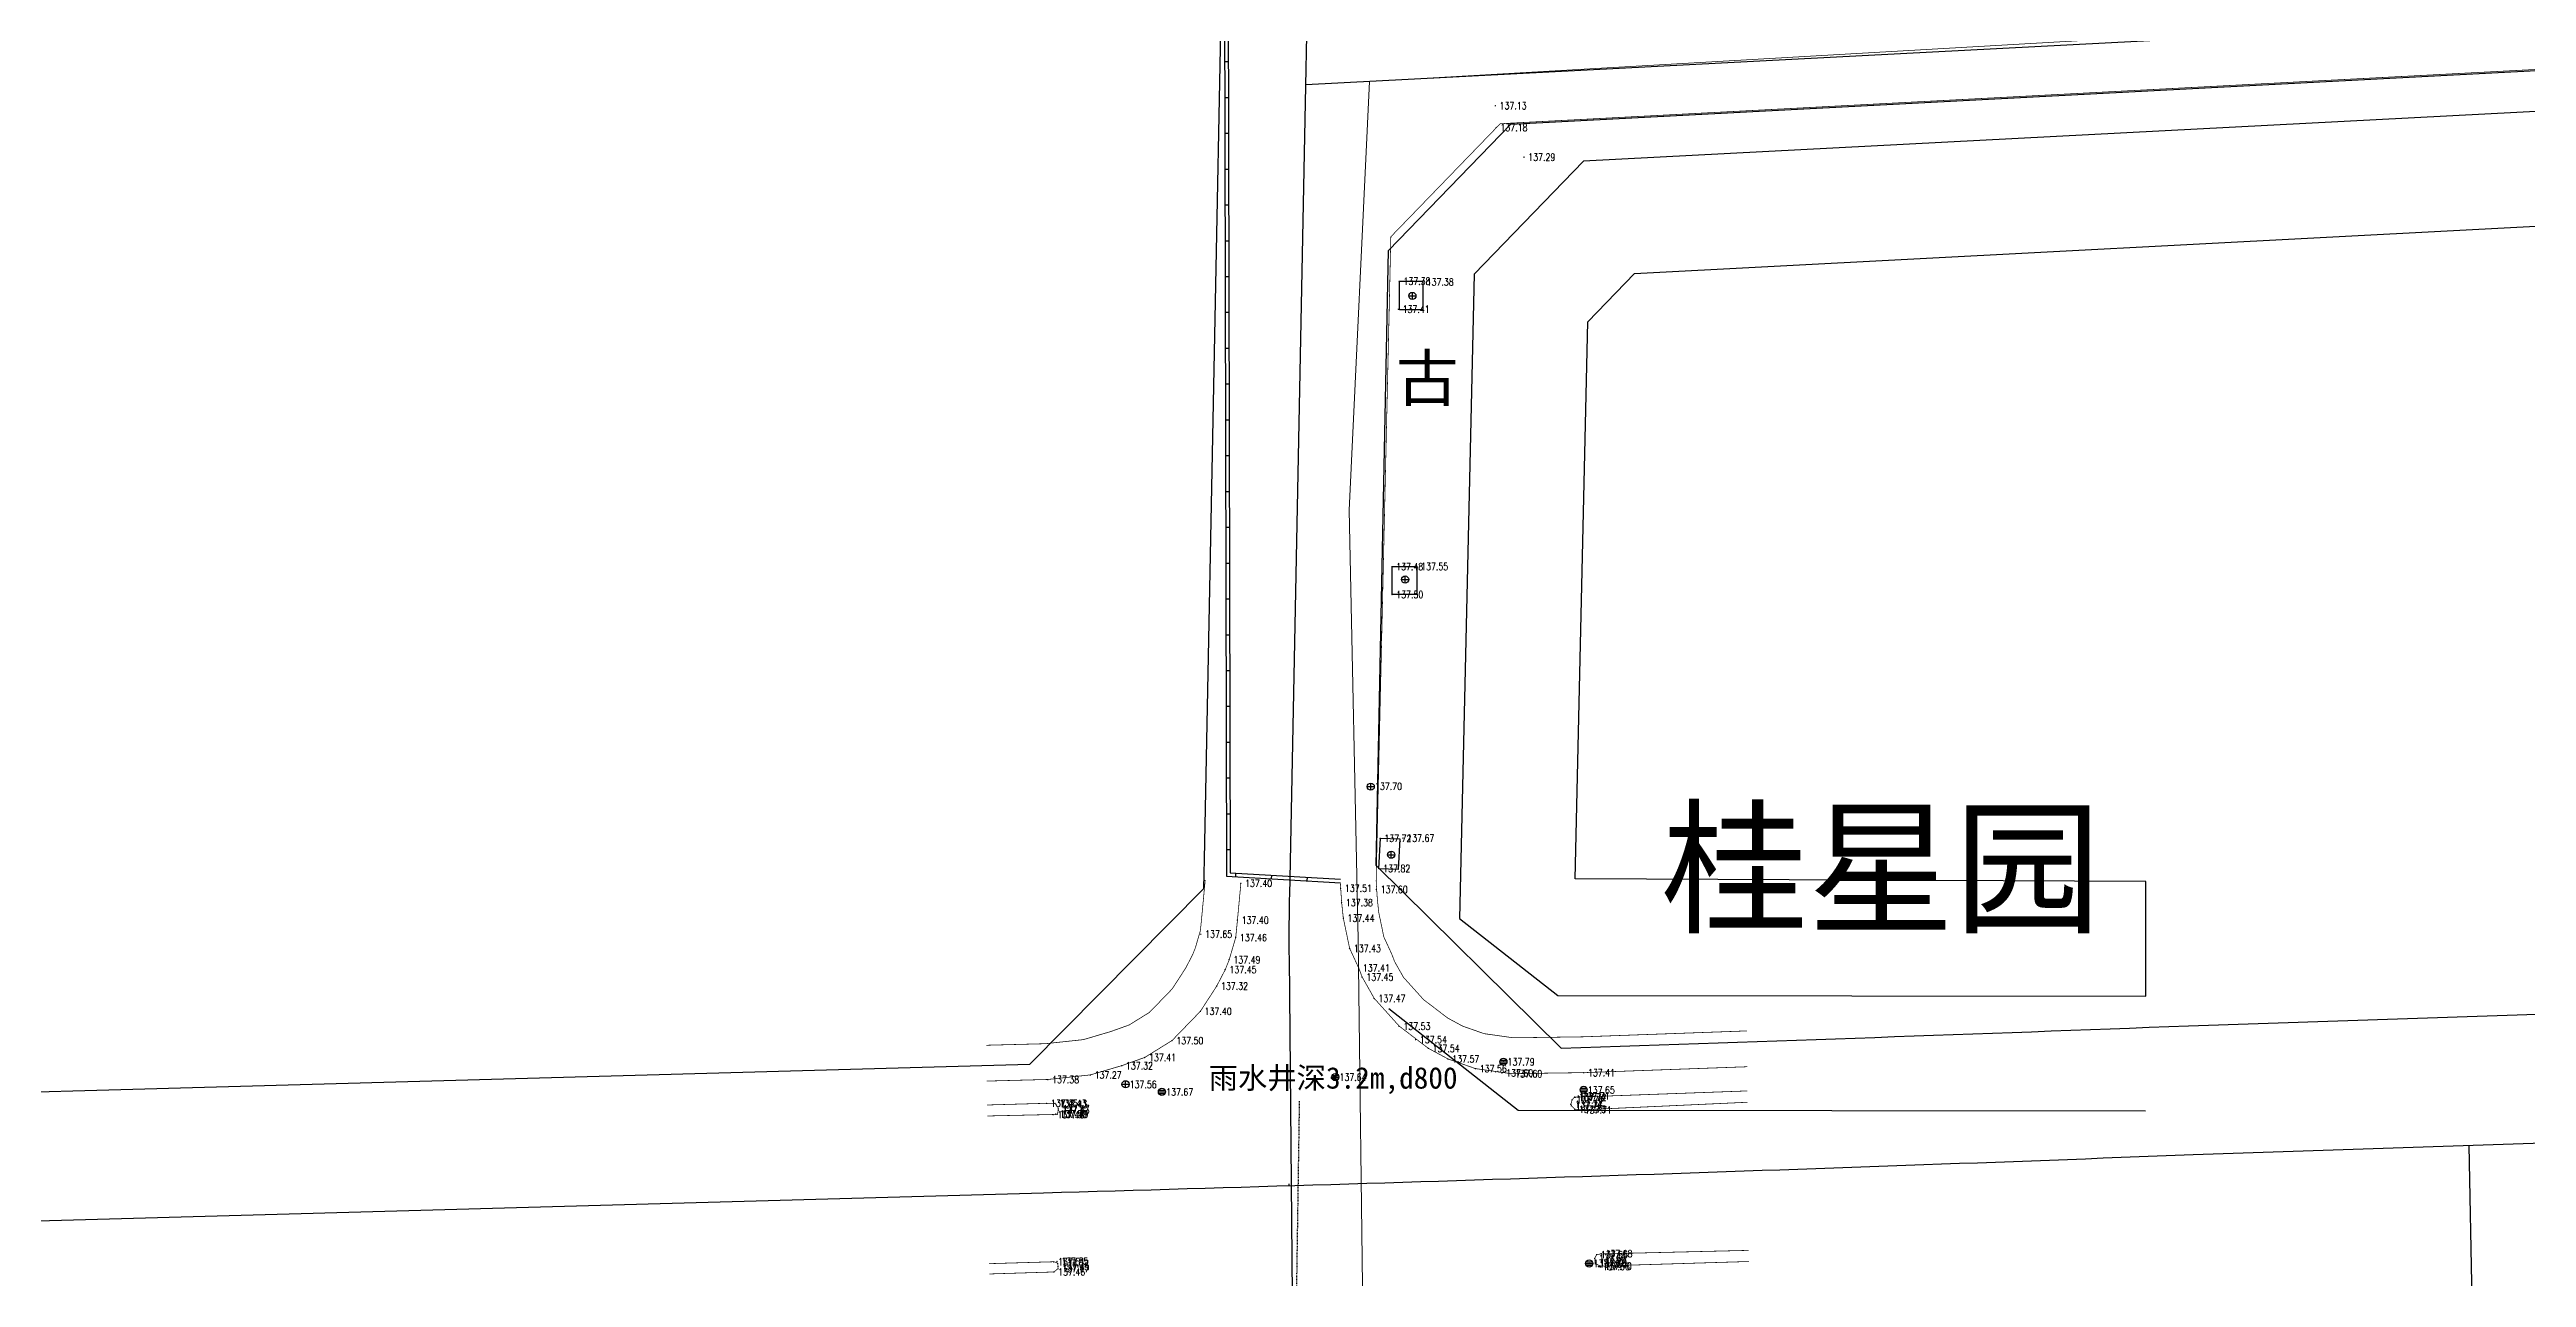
# Model space of a CAD drawing. Extents: x 529262 to 576451, y 2694391 to 2717535.
# Drawn here: x 563689.5 to 564035.2, y 2710202.7 to 2710374.1 of the extents above; entities that cross this region are included whole.
import ezdxf
from ezdxf.enums import TextEntityAlignment as Align
from ezdxf.xclip import XClip

# ---------------------------------------------------------------- set-up
doc = ezdxf.new("R2010")
doc.units = 0
doc.header["$XCLIPFRAME"] = 0
doc.linetypes.add('DASH', pattern=[0.35, 0.25, -0.1])
doc.linetypes.add('X5', pattern=[3, 2, -1])
for name, color, linetype in [('a红线图', 1, 'Continuous'), ('COMPONENT', 8, 'Continuous'), ('DLSS', 4, 'Continuous'), ('GCD', 8, 'Continuous'), ('JMD', 8, 'Continuous'), ('PP-COM', 7, 'Continuous'), ('RD-中线', 40, 'Continuous'), ('RD-红线', 7, 'Continuous'), ('地块名称', 1, 'Continuous'), ('新建水沟', 7, 'Continuous'), ('路名', 7, 'Continuous')]:
    doc.layers.add(name, color=color, linetype=linetype)
doc.layers.add('现状管道深度（物探资料）', color=2, linetype='Continuous', plot=False)
doc.styles.add('HZ', font='rs.shx', dxfattribs={"width": 0.8, "bigfont": 'hztxt.shx'})
doc.styles.get("Standard").update_dxf_attribs({"font": '', "height": 2.5, "bigfont": 'smfs.shx'})
doc.styles.add('宋体', font='', dxfattribs={"width": 0.75})
doc.styles.get('Standard').set_extended_font_data('FangSong_GB2312')
doc.styles.get('宋体').set_extended_font_data('SimSun')

# ---------------------------------------------------------------- blocks, each defined once
blk = doc.blocks.new('A$C19FD0107')
at = {"layer": 'RD-中线', "color": 8, "linetype": 'Continuous', "flags": 128}
for points in [[(-7114.57, 14662.94), (-7124.46, 15200.21, 0.000824), (-7124.48, 15201.2), (-7126.39, 15289.25, -0.001188), (-7126.42, 15290.68), (-7134.81, 15786.15, -0.001971), (-7134.84, 15788.51), (-7135.46, 15856.79, -0.007213), (-7135.41, 15865.44), (-7130.8, 16098.5)], [(-8094.49, 15920.48), (-7546.41, 15819.96, 0.052358), (-7483.94, 15815.15), (-7169.78, 15823.9, 0.002675), (-7009.35, 15829.23), (-6599.11, 15842.91, -0.002003), (-6594.3, 15843.05, -0.002003)]]:
    blk.add_lwpolyline(points, format="xyb", dxfattribs=at)
for points in [[(-7133.17, 15978.58), (-6798.56, 15996.11)], [(-6970.87, 15830.51), (-6966.93, 15626.62)]]:
    blk.add_lwpolyline(points, dxfattribs=at)
at = {"layer": 'RD-中线', "color": 8, "linetype": 'Continuous'}
blk.add_lwpolyline([(-7135.47, 15824.9), (-7135.47, 15825.16)], dxfattribs=at)
at = {"layer": 'RD-红线', "color": 8, "linetype": 'Continuous', "flags": 128}
for points in [[(-7147.4, 15866.35), (-7147.31, 15870.48), (-7143.44, 16066.24), (-7143.25, 16075.59)], [(-7104.57, 15973.06), (-6832.53, 15987.32)], [(-7123.33, 15869.58), (-7121.63, 15955.45)], [(-7442.1, 15834.32), (-7171.69, 15841.86)]]:
    blk.add_lwpolyline(points, dxfattribs=at)
at = {"layer": 'RD-红线', "color": 8}
blk.add_lwpolyline([(-7104.57, 15973.06), (-7121.63, 15955.45, 0.393236)], format="xyb", dxfattribs=at)
at = {"layer": 'RD-红线', "color": 8, "linetype": 'Continuous'}
for points in [[(-7123.33, 15869.58), (-7097.52, 15844.1, 0.429667)], [(-7171.69, 15841.86), (-7147.4, 15866.35, 0.400326)]]:
    blk.add_lwpolyline(points, format="xyb", dxfattribs=at)
at = {"layer": 'RD-红线', "color": 8, "linetype": 'Continuous', "flags": 128}
blk.add_lwpolyline([(-7097.52, 15844.1, 0.001461), (-7010, 15847.21), (-6864.11, 15852.08)], format="xyb", dxfattribs=at)
blk = doc.blocks.new('GC200')
at = {"linetype": 'Continuous', "const_width": 0.2, "flags": 128}
blk.add_lwpolyline([(-0.1, 0, 1), (0.1, 0, 1)], format="xyb", close=True, dxfattribs=at)
blk = doc.blocks.new('gcbj0103')
for p, q in [((-1, 0), (1, 0)), ((-0.9, 0.43), (0.9, 0.43)), ((-0.88, -0.47), (0.88, -0.47))]:
    blk.add_line(p, q)
blk.add_circle((0, 0), 1)
blk = doc.blocks.new('gcbj0102')
for p, q in [((-1, 0), (1, 0)), ((0, -1), (0, 1))]:
    blk.add_line(p, q)
blk.add_circle((0, 0), 1)

msp = doc.modelspace()

# ---------------------------------------------------------------- linework, layer by layer
at = {"color": 8, "linetype": 'Continuous', "flags": 128}
for points in [[(563886.274, 2710252.803), (563899.986, 2710242.044), (563982.044, 2710241.928)], [(563876.397, 2710240.215), (563894.448, 2710226.052), (563982.021, 2710225.928)]]:
    msp.add_lwpolyline(points, dxfattribs=at)
at = {"layer": 'a红线图', "color": 8, "lineweight": 0}
msp.add_lwpolyline([(564173.981, 2710386.935), (563873.709, 2710369.644), (563870.884, 2710309.766), (563872.16, 2710249.854), (563872.822, 2710194.104)], dxfattribs=at)
msp.add_lwpolyline([(564173.981, 2710386.935), (563873.709, 2710369.644), (563870.884, 2710309.766), (563872.16, 2710249.854), (563872.822, 2710194.104)], dxfattribs=at)
at = {"layer": 'COMPONENT', "linetype": 'Continuous'}
for points in [[(563877.888, 2710341.741), (563881.149, 2710341.741), (563881.149, 2710337.772), (563877.888, 2710337.772)], [(563876.893, 2710301.899), (563880.343, 2710301.899), (563880.343, 2710297.993), (563876.893, 2710297.993)]]:
    msp.add_lwpolyline(points, close=True, dxfattribs=at)
at = {"layer": 'COMPONENT', "linetype": 'Continuous', "flags": 128}
msp.add_lwpolyline([(563875.032, 2710259.708), (563875.241, 2710263.978), (563877.939, 2710263.917), (563877.73, 2710259.647)], close=True, dxfattribs=at)
at = {"layer": 'DLSS', "linetype": 'Continuous', "const_width": 0.1, "flags": 128}
for points in [[(563874.649, 2710258.043), (563876.696, 2710347.948), (563891.961, 2710363.73), (564167.614, 2710378.174), (564179.454, 2710364.291), (564179.292, 2710352), (564174.868, 2710336.744)], [(563850.794, 2710258.178), (563850.315, 2710253.039), (563850.122, 2710251.096), (563849.411, 2710248.668), (563849.039, 2710247.735), (563848.078, 2710245.879), (563846.191, 2710242.962), (563843.015, 2710239.683), (563840.182, 2710237.924), (563837.595, 2710237), (563833.794, 2710235.878), (563828.508, 2710235.31), (563820.245, 2710235.092)], [(563855.772, 2710257.714), (563855.292, 2710252.56), (563855.051, 2710250.138), (563854.143, 2710247.036), (563853.592, 2710245.654), (563852.407, 2710243.366), (563850.124, 2710239.835), (563846.177, 2710235.76), (563842.366, 2710233.395), (563839.145, 2710232.244), (563834.777, 2710230.955), (563828.842, 2710230.317), (563820.31, 2710230.092)], [(563820.354, 2710226.754), (563828.68, 2710226.993), (563829.855, 2710226.989), (563830.261, 2710226.388), (563830.301, 2710226.02), (563830.144, 2710225.478), (563829.58, 2710225.427), (563820.374, 2710225.22)], [(563926.449, 2710228.718), (563902.43, 2710227.844), (563902.344, 2710227.863), (563901.992, 2710227.482), (563901.82, 2710226.851), (563901.904, 2710226.659), (563902.367, 2710226.172), (563903.167, 2710226.066), (563926.462, 2710227.137)], [(563926.642, 2710204.906), (563905.944, 2710204.275), (563905.223, 2710204.6), (563905.152, 2710205.359), (563905.416, 2710205.877), (563906.052, 2710205.966), (563926.629, 2710206.462)], [(563820.644, 2710204.605), (563829.675, 2710204.871), (563830.047, 2710204.764), (563830.206, 2710204.65), (563830.266, 2710204.214), (563830.264, 2710203.914), (563829.688, 2710203.446), (563820.663, 2710203.167)]]:
    msp.add_lwpolyline(points, dxfattribs=at)
at = {"layer": 'DLSS', "linetype": 'Continuous', "flags": 128}
msp.add_lwpolyline([(563926.422, 2710232.093, 0.1, 0.1, 0), (563903.617, 2710231.27, 0.1, 0.1, 0), (563893.463, 2710231.127, 0.1, 0.1, 0), (563888.512, 2710231.831, 0.1, 0.1, 0), (563884.683, 2710233.178, 0.1, 0.1, 0), (563881.938, 2710234.661, 0.1, 0.1, 0), (563877.862, 2710237.764, 0.1, 0.1, 0), (563874.379, 2710241.64, 0.1, 0.1, 0), (563872.69, 2710244.623, 0.1, 0.1, 0), (563872.208, 2710245.886, 0.1, 0.1, 0), (563870.945, 2710248.62, 0.1, 0.1, 0), (563870.064, 2710252.845, 0.1, 0.1, 0), (563869.833, 2710255.011, 0.1, 0.1, 0), (563869.697, 2710257.016, 0.1, 0.1, 0), (563869.656, 2710257.776, 0, 0, 0)], format="xyseb", dxfattribs=at)
at = {"layer": 'DLSS', "linetype": 'X5', "const_width": 0.1, "flags": 128}
msp.add_lwpolyline([(563926.381, 2710237.095), (563903.492, 2710236.269), (563893.782, 2710236.132), (563889.705, 2710236.712), (563886.713, 2710237.764), (563884.657, 2710238.875), (563881.266, 2710241.457), (563878.462, 2710244.577), (563877.227, 2710246.758), (563876.819, 2710247.828), (563875.723, 2710250.199), (563875.009, 2710253.622), (563874.815, 2710255.445), (563874.688, 2710257.319), (563874.649, 2710258.043)], dxfattribs=at)
at = {"layer": 'JMD', "linetype": 'Continuous'}
for p, q in [((563853.506, 2710372.402), (563854.006, 2710372.404)), ((563853.518, 2710367.402), (563854.018, 2710367.404)), ((563853.53, 2710362.402), (563854.03, 2710362.404)), ((563853.542, 2710357.402), (563854.042, 2710357.404)), ((563853.554, 2710352.402), (563854.054, 2710352.404)), ((563853.566, 2710347.402), (563854.066, 2710347.404)), ((563853.578, 2710342.402), (563854.078, 2710342.404)), ((563853.59, 2710337.403), (563854.09, 2710337.404)), ((563853.602, 2710332.403), (563854.102, 2710332.404)), ((563853.614, 2710327.403), (563854.114, 2710327.404)), ((563853.626, 2710322.403), (563854.126, 2710322.404)), ((563853.638, 2710317.403), (563854.138, 2710317.404)), ((563853.65, 2710312.403), (563854.15, 2710312.404)), ((563853.662, 2710307.403), (563854.162, 2710307.404)), ((563853.674, 2710302.403), (563854.174, 2710302.404)), ((563853.686, 2710297.403), (563854.186, 2710297.404)), ((563853.698, 2710292.403), (563854.198, 2710292.404)), ((563853.71, 2710287.403), (563854.21, 2710287.404)), ((563853.722, 2710282.403), (563854.222, 2710282.404)), ((563853.734, 2710277.403), (563854.234, 2710277.404)), ((563853.746, 2710272.403), (563854.246, 2710272.404)), ((563853.758, 2710267.403), (563854.258, 2710267.404)), ((563853.771, 2710262.403), (563854.271, 2710262.404)), ((563855.059, 2710258.611), (563855.088, 2710259.111)), ((563860.051, 2710258.326), (563860.08, 2710258.825)), ((563865.043, 2710258.04), (563865.072, 2710258.539))]:
    msp.add_line(p, q, dxfattribs=at)
at = {"layer": 'JMD', "linetype": 'Continuous', "flags": 128}
for points in [[(563853.385, 2710422.402), (563853.779, 2710258.685), (563869.656, 2710257.776)], [(563853.885, 2710422.403), (563854.278, 2710259.157), (563869.685, 2710258.275)]]:
    msp.add_lwpolyline(points, dxfattribs=at)
msp.add_lwpolyline([(564045.329, 2710349.896), (564044.491, 2710365.874), (563903.585, 2710358.49), (563888.32, 2710342.708), (563886.274, 2710252.803), (563899.986, 2710242.044), (563982.044, 2710241.928), (563982.066, 2710257.928), (563902.403, 2710258.317), (563904.174, 2710336.084), (563910.709, 2710342.841)], close=True, dxfattribs=at)
at = {"layer": '新建水沟', "color": 5, "linetype": 'DASH', "ltscale": 0.3}
msp.add_lwpolyline([(563863.916, 2710227.265), (563861.363, 2710057.996)], dxfattribs=at)

# ---------------------------------------------------------------- block references
at = {"layer": 'COMPONENT', "linetype": 'Continuous', "xscale": 0.5, "yscale": 0.5}
for name, p in [('gcbj0102', (563879.701, 2710339.692)), ('gcbj0102', (563878.684, 2710300.102)), ('gcbj0102', (563873.89, 2710271.19, 137.7)), ('gcbj0102', (563876.75, 2710261.685)), ('gcbj0102', (563839.68, 2710229.644)), ('gcbj0103', (563868.954, 2710230.655)), ('gcbj0103', (563892.402, 2710232.788)), ('gcbj0103', (563844.755, 2710228.587)), ('gcbj0103', (563903.605, 2710228.878)), ('gcbj0103', (563904.376, 2710204.629))]:
    msp.add_blockref(name, p, dxfattribs=at)
at = {"layer": 'GCD', "linetype": 'Continuous'}
ref = msp.add_blockref('GC200', (563891.275, 2710366.237, 137.127), dxfattribs=dict(at, xscale=0.5, yscale=0.5, zscale=0.5))
ref.add_attrib('height', '137.13', dxfattribs={"linetype": 'Continuous', "height": 1, "style": 'HZ', "width": 0.8}).set_placement((563891.875, 2710366.237, 137.127), align=Align.MIDDLE_LEFT)
ref = msp.add_blockref('GC200', (563891.391, 2710363.197, 137.183), dxfattribs=dict(at, xscale=0.5, yscale=0.5, zscale=0.5))
ref.add_attrib('height', '137.18', dxfattribs={"linetype": 'Continuous', "height": 1, "style": 'HZ', "width": 0.8}).set_placement((563891.991, 2710363.197, 137.183), align=Align.MIDDLE_LEFT)
ref = msp.add_blockref('GC200', (563895.275, 2710359.061, 137.292), dxfattribs=dict(at, xscale=0.5, yscale=0.5, zscale=0.5))
ref.add_attrib('height', '137.29', dxfattribs={"linetype": 'Continuous', "height": 1, "style": 'HZ', "width": 0.8}).set_placement((563895.875, 2710359.061, 137.292), align=Align.MIDDLE_LEFT)
ref = msp.add_blockref('GC200', (563877.864, 2710341.743, 137.378), dxfattribs=dict(at, xscale=0.5, yscale=0.5, zscale=0.5))
ref.add_attrib('height', '137.38', dxfattribs={"linetype": 'Continuous', "height": 1, "style": 'HZ', "width": 0.8}).set_placement((563878.464, 2710341.743, 137.378), align=Align.MIDDLE_LEFT)
ref = msp.add_blockref('GC200', (563881.096, 2710341.639, 137.375), dxfattribs=dict(at, xscale=0.5, yscale=0.5, zscale=0.5))
ref.add_attrib('height', '137.38', dxfattribs={"linetype": 'Continuous', "height": 1, "style": 'HZ', "width": 0.8}).set_placement((563881.696, 2710341.639, 137.375), align=Align.MIDDLE_LEFT)
ref = msp.add_blockref('GC200', (563877.744, 2710337.835, 137.405), dxfattribs=dict(at, xscale=0.5, yscale=0.5, zscale=0.5))
ref.add_attrib('height', '137.41', dxfattribs={"linetype": 'Continuous', "height": 1, "style": 'HZ', "width": 0.8}).set_placement((563878.344, 2710337.835, 137.405), align=Align.MIDDLE_LEFT)
ref = msp.add_blockref('GC200', (563876.844, 2710301.899, 137.478), dxfattribs=dict(at, xscale=0.5, yscale=0.5, zscale=0.5))
ref.add_attrib('height', '137.48', dxfattribs={"linetype": 'Continuous', "height": 1, "style": 'HZ', "width": 0.8}).set_placement((563877.444, 2710301.899, 137.478), align=Align.MIDDLE_LEFT)
ref = msp.add_blockref('GC200', (563880.328, 2710301.928, 137.55), dxfattribs=dict(at, xscale=0.5, yscale=0.5, zscale=0.5))
ref.add_attrib('height', '137.55', dxfattribs={"linetype": 'Continuous', "height": 1, "style": 'HZ', "width": 0.8}).set_placement((563880.928, 2710301.928, 137.55), align=Align.MIDDLE_LEFT)
ref = msp.add_blockref('GC200', (563876.855, 2710298.004, 137.5), dxfattribs=dict(at, xscale=0.5, yscale=0.5, zscale=0.5))
ref.add_attrib('height', '137.50', dxfattribs={"linetype": 'Continuous', "height": 1, "style": 'HZ', "width": 0.8}).set_placement((563877.455, 2710298.004, 137.5), align=Align.MIDDLE_LEFT)
ref = msp.add_blockref('GC200', (563873.89, 2710271.24, 137.7), dxfattribs=dict(at, xscale=0.5, yscale=0.5, zscale=0.5))
ref.add_attrib('height', '137.70', dxfattribs={"linetype": 'Continuous', "height": 1, "style": 'HZ', "width": 0.8}).set_placement((563874.49, 2710271.24, 137.7), align=Align.MIDDLE_LEFT)
ref = msp.add_blockref('GC200', (563875.191, 2710263.978, 137.722), dxfattribs=dict(at, xscale=0.5, yscale=0.5, zscale=0.5))
ref.add_attrib('height', '137.72', dxfattribs={"linetype": 'Continuous', "height": 1, "style": 'HZ', "width": 0.8}).set_placement((563875.791, 2710263.978, 137.722), align=Align.MIDDLE_LEFT)
ref = msp.add_blockref('GC200', (563878.385, 2710264.003, 137.671), dxfattribs=dict(at, xscale=0.5, yscale=0.5, zscale=0.5))
ref.add_attrib('height', '137.67', dxfattribs={"linetype": 'Continuous', "height": 1, "style": 'HZ', "width": 0.8}).set_placement((563878.985, 2710264.003, 137.671), align=Align.MIDDLE_LEFT)
at = {"layer": 'GCD', "color": 3, "linetype": 'Continuous'}
ref = msp.add_blockref('GC200', (563855.76, 2710257.698, 137.401), dxfattribs=dict(at, xscale=0.5, yscale=0.5, zscale=0.5))
ref.add_attrib('height', '137.40', dxfattribs={"linetype": 'Continuous', "height": 1, "style": 'HZ', "width": 0.8}).set_placement((563856.36, 2710257.698, 137.401), align=Align.MIDDLE_LEFT)
at = {"layer": 'GCD', "linetype": 'Continuous'}
ref = msp.add_blockref('GC200', (563875.032, 2710259.758, 137.823), dxfattribs=dict(at, xscale=0.5, yscale=0.5, zscale=0.5))
ref.add_attrib('height', '137.82', dxfattribs={"linetype": 'Continuous', "height": 1, "style": 'HZ', "width": 0.8}).set_placement((563875.632, 2710259.758, 137.823), align=Align.MIDDLE_LEFT)
at = {"layer": 'GCD', "color": 3, "linetype": 'Continuous'}
ref = msp.add_blockref('GC200', (563869.685, 2710257, 137.514), dxfattribs=dict(at, xscale=0.5, yscale=0.5, zscale=0.5))
ref.add_attrib('height', '137.51', dxfattribs={"linetype": 'Continuous', "height": 1, "style": 'HZ', "width": 0.8}).set_placement((563870.285, 2710257, 137.514), align=Align.MIDDLE_LEFT)
ref = msp.add_blockref('GC200', (563869.821, 2710254.995, 137.377), dxfattribs=dict(at, xscale=0.5, yscale=0.5, zscale=0.5))
ref.add_attrib('height', '137.38', dxfattribs={"linetype": 'Continuous', "height": 1, "style": 'HZ', "width": 0.8}).set_placement((563870.421, 2710254.995, 137.377), align=Align.MIDDLE_LEFT)
ref = msp.add_blockref('GC200', (563874.676, 2710256.837, 137.601), dxfattribs=dict(at, xscale=0.5, yscale=0.5, zscale=0.5))
ref.add_attrib('height', '137.60', dxfattribs={"linetype": 'Continuous', "height": 1, "style": 'HZ', "width": 0.8}).set_placement((563875.276, 2710256.837, 137.601), align=Align.MIDDLE_LEFT)
ref = msp.add_blockref('GC200', (563850.186, 2710250.597, 137.65), dxfattribs=dict(at, xscale=0.5, yscale=0.5, zscale=0.5))
ref.add_attrib('height', '137.65', dxfattribs={"linetype": 'Continuous', "height": 1, "style": 'HZ', "width": 0.8}).set_placement((563850.786, 2710250.597, 137.65), align=Align.MIDDLE_LEFT)
ref = msp.add_blockref('GC200', (563855.28, 2710252.544, 137.399), dxfattribs=dict(at, xscale=0.5, yscale=0.5, zscale=0.5))
ref.add_attrib('height', '137.40', dxfattribs={"linetype": 'Continuous', "height": 1, "style": 'HZ', "width": 0.8}).set_placement((563855.88, 2710252.544, 137.399), align=Align.MIDDLE_LEFT)
ref = msp.add_blockref('GC200', (563870.052, 2710252.829, 137.439), dxfattribs=dict(at, xscale=0.5, yscale=0.5, zscale=0.5))
ref.add_attrib('height', '137.44', dxfattribs={"linetype": 'Continuous', "height": 1, "style": 'HZ', "width": 0.8}).set_placement((563870.652, 2710252.829, 137.439), align=Align.MIDDLE_LEFT)
ref = msp.add_blockref('GC200', (563854.131, 2710247.02, 137.487), dxfattribs=dict(at, xscale=0.5, yscale=0.5, zscale=0.5))
ref.add_attrib('height', '137.49', dxfattribs={"linetype": 'Continuous', "height": 1, "style": 'HZ', "width": 0.8}).set_placement((563854.731, 2710247.02, 137.487), align=Align.MIDDLE_LEFT)
ref = msp.add_blockref('GC200', (563855.039, 2710250.122, 137.457), dxfattribs=dict(at, xscale=0.5, yscale=0.5, zscale=0.5))
ref.add_attrib('height', '137.46', dxfattribs={"linetype": 'Continuous', "height": 1, "style": 'HZ', "width": 0.8}).set_placement((563855.639, 2710250.122, 137.457), align=Align.MIDDLE_LEFT)
ref = msp.add_blockref('GC200', (563870.933, 2710248.604, 137.429), dxfattribs=dict(at, xscale=0.5, yscale=0.5, zscale=0.5))
ref.add_attrib('height', '137.43', dxfattribs={"linetype": 'Continuous', "height": 1, "style": 'HZ', "width": 0.8}).set_placement((563871.533, 2710248.604, 137.429), align=Align.MIDDLE_LEFT)
ref = msp.add_blockref('GC200', (563852.395, 2710243.35, 137.322), dxfattribs=dict(at, xscale=0.5, yscale=0.5, zscale=0.5))
ref.add_attrib('height', '137.32', dxfattribs={"linetype": 'Continuous', "height": 1, "style": 'HZ', "width": 0.8}).set_placement((563852.995, 2710243.35, 137.322), align=Align.MIDDLE_LEFT)
ref = msp.add_blockref('GC200', (563853.58, 2710245.638, 137.445), dxfattribs=dict(at, xscale=0.5, yscale=0.5, zscale=0.5))
ref.add_attrib('height', '137.45', dxfattribs={"linetype": 'Continuous', "height": 1, "style": 'HZ', "width": 0.8}).set_placement((563854.18, 2710245.638, 137.445), align=Align.MIDDLE_LEFT)
ref = msp.add_blockref('GC200', (563872.196, 2710245.87, 137.409), dxfattribs=dict(at, xscale=0.5, yscale=0.5, zscale=0.5))
ref.add_attrib('height', '137.41', dxfattribs={"linetype": 'Continuous', "height": 1, "style": 'HZ', "width": 0.8}).set_placement((563872.796, 2710245.87, 137.409), align=Align.MIDDLE_LEFT)
ref = msp.add_blockref('GC200', (563872.678, 2710244.607, 137.451), dxfattribs=dict(at, xscale=0.5, yscale=0.5, zscale=0.5))
ref.add_attrib('height', '137.45', dxfattribs={"linetype": 'Continuous', "height": 1, "style": 'HZ', "width": 0.8}).set_placement((563873.278, 2710244.607, 137.451), align=Align.MIDDLE_LEFT)
ref = msp.add_blockref('GC200', (563874.367, 2710241.624, 137.474), dxfattribs=dict(at, xscale=0.5, yscale=0.5, zscale=0.5))
ref.add_attrib('height', '137.47', dxfattribs={"linetype": 'Continuous', "height": 1, "style": 'HZ', "width": 0.8}).set_placement((563874.967, 2710241.624, 137.474), align=Align.MIDDLE_LEFT)
ref = msp.add_blockref('GC200', (563850.112, 2710239.819, 137.398), dxfattribs=dict(at, xscale=0.5, yscale=0.5, zscale=0.5))
ref.add_attrib('height', '137.40', dxfattribs={"linetype": 'Continuous', "height": 1, "style": 'HZ', "width": 0.8}).set_placement((563850.712, 2710239.819, 137.398), align=Align.MIDDLE_LEFT)
ref = msp.add_blockref('GC200', (563877.85, 2710237.748, 137.53), dxfattribs=dict(at, xscale=0.5, yscale=0.5, zscale=0.5))
ref.add_attrib('height', '137.53', dxfattribs={"linetype": 'Continuous', "height": 1, "style": 'HZ', "width": 0.8}).set_placement((563878.45, 2710237.748, 137.53), align=Align.MIDDLE_LEFT)
ref = msp.add_blockref('GC200', (563842.354, 2710233.379, 137.405), dxfattribs=dict(at, xscale=0.5, yscale=0.5, zscale=0.5))
ref.add_attrib('height', '137.41', dxfattribs={"linetype": 'Continuous', "height": 1, "style": 'HZ', "width": 0.8}).set_placement((563842.954, 2710233.379, 137.405), align=Align.MIDDLE_LEFT)
ref = msp.add_blockref('GC200', (563846.165, 2710235.744, 137.504), dxfattribs=dict(at, xscale=0.5, yscale=0.5, zscale=0.5))
ref.add_attrib('height', '137.50', dxfattribs={"linetype": 'Continuous', "height": 1, "style": 'HZ', "width": 0.8}).set_placement((563846.765, 2710235.744, 137.504), align=Align.MIDDLE_LEFT)
ref = msp.add_blockref('GC200', (563880.146, 2710235.866, 137.539), dxfattribs=dict(at, xscale=0.5, yscale=0.5, zscale=0.5))
ref.add_attrib('height', '137.54', dxfattribs={"linetype": 'Continuous', "height": 1, "style": 'HZ', "width": 0.8}).set_placement((563880.746, 2710235.866, 137.539), align=Align.MIDDLE_LEFT)
ref = msp.add_blockref('GC200', (563881.926, 2710234.645, 137.542), dxfattribs=dict(at, xscale=0.5, yscale=0.5, zscale=0.5))
ref.add_attrib('height', '137.54', dxfattribs={"linetype": 'Continuous', "height": 1, "style": 'HZ', "width": 0.8}).set_placement((563882.526, 2710234.645, 137.542), align=Align.MIDDLE_LEFT)
ref = msp.add_blockref('GC200', (563884.671, 2710233.162, 137.568), dxfattribs=dict(at, xscale=0.5, yscale=0.5, zscale=0.5))
ref.add_attrib('height', '137.57', dxfattribs={"linetype": 'Continuous', "height": 1, "style": 'HZ', "width": 0.8}).set_placement((563885.271, 2710233.162, 137.568), align=Align.MIDDLE_LEFT)
ref = msp.add_blockref('GC200', (563828.83, 2710230.301, 137.377), dxfattribs=dict(at, xscale=0.5, yscale=0.5, zscale=0.5))
ref.add_attrib('height', '137.38', dxfattribs={"linetype": 'Continuous', "height": 1, "style": 'HZ', "width": 0.8}).set_placement((563829.43, 2710230.301, 137.377), align=Align.MIDDLE_LEFT)
ref = msp.add_blockref('GC200', (563834.765, 2710230.939, 137.272), dxfattribs=dict(at, xscale=0.5, yscale=0.5, zscale=0.5))
ref.add_attrib('height', '137.27', dxfattribs={"linetype": 'Continuous', "height": 1, "style": 'HZ', "width": 0.8}).set_placement((563835.365, 2710230.939, 137.272), align=Align.MIDDLE_LEFT)
ref = msp.add_blockref('GC200', (563839.133, 2710232.228, 137.316), dxfattribs=dict(at, xscale=0.5, yscale=0.5, zscale=0.5))
ref.add_attrib('height', '137.32', dxfattribs={"linetype": 'Continuous', "height": 1, "style": 'HZ', "width": 0.8}).set_placement((563839.733, 2710232.228, 137.316), align=Align.MIDDLE_LEFT)
ref = msp.add_blockref('GC200', (563839.648, 2710229.616, 137.557), dxfattribs=dict(at, xscale=0.5, yscale=0.5, zscale=0.5))
ref.add_attrib('height', '137.56', dxfattribs={"linetype": 'Continuous', "height": 1, "style": 'HZ', "width": 0.8}).set_placement((563840.248, 2710229.616, 137.557), align=Align.MIDDLE_LEFT)
ref = msp.add_blockref('GC200', (563868.936, 2710230.638, 137.635), dxfattribs=dict(at, xscale=0.5, yscale=0.5, zscale=0.5))
ref.add_attrib('height', '137.64', dxfattribs={"linetype": 'Continuous', "height": 1, "style": 'HZ', "width": 0.8}).set_placement((563869.536, 2710230.638, 137.635), align=Align.MIDDLE_LEFT)
ref = msp.add_blockref('GC200', (563888.5, 2710231.815, 137.559), dxfattribs=dict(at, xscale=0.5, yscale=0.5, zscale=0.5))
ref.add_attrib('height', '137.56', dxfattribs={"linetype": 'Continuous', "height": 1, "style": 'HZ', "width": 0.8}).set_placement((563889.1, 2710231.815, 137.559), align=Align.MIDDLE_LEFT)
ref = msp.add_blockref('GC200', (563892.19, 2710231.213, 137.6), dxfattribs=dict(at, xscale=0.5, yscale=0.5, zscale=0.5))
ref.add_attrib('height', '137.60', dxfattribs={"linetype": 'Continuous', "height": 1, "style": 'HZ', "width": 0.8}).set_placement((563892.79, 2710231.213, 137.6), align=Align.MIDDLE_LEFT)
ref = msp.add_blockref('GC200', (563892.387, 2710232.777, 137.793), dxfattribs=dict(at, xscale=0.5, yscale=0.5, zscale=0.5))
ref.add_attrib('height', '137.79', dxfattribs={"linetype": 'Continuous', "height": 1, "style": 'HZ', "width": 0.8}).set_placement((563892.987, 2710232.777, 137.793), align=Align.MIDDLE_LEFT)
ref = msp.add_blockref('GC200', (563893.451, 2710231.111, 137.604), dxfattribs=dict(at, xscale=0.5, yscale=0.5, zscale=0.5))
ref.add_attrib('height', '137.60', dxfattribs={"linetype": 'Continuous', "height": 1, "style": 'HZ', "width": 0.8}).set_placement((563894.051, 2710231.111, 137.604), align=Align.MIDDLE_LEFT)
ref = msp.add_blockref('GC200', (563903.605, 2710231.254, 137.406), dxfattribs=dict(at, xscale=0.5, yscale=0.5, zscale=0.5))
ref.add_attrib('height', '137.41', dxfattribs={"linetype": 'Continuous', "height": 1, "style": 'HZ', "width": 0.8}).set_placement((563904.205, 2710231.254, 137.406), align=Align.MIDDLE_LEFT)
ref = msp.add_blockref('GC200', (563828.668, 2710226.977, 137.454), dxfattribs=dict(at, xscale=0.5, yscale=0.5, zscale=0.5))
ref.add_attrib('height', '137.45', dxfattribs={"linetype": 'Continuous', "height": 1, "style": 'HZ', "width": 0.8}).set_placement((563829.268, 2710226.977, 137.454), align=Align.MIDDLE_LEFT)
ref = msp.add_blockref('GC200', (563829.843, 2710226.973, 137.433), dxfattribs=dict(at, xscale=0.5, yscale=0.5, zscale=0.5))
ref.add_attrib('height', '137.43', dxfattribs={"linetype": 'Continuous', "height": 1, "style": 'HZ', "width": 0.8}).set_placement((563830.443, 2710226.973, 137.433), align=Align.MIDDLE_LEFT)
ref = msp.add_blockref('GC200', (563829.986, 2710226.82, 137.428), dxfattribs=dict(at, xscale=0.5, yscale=0.5, zscale=0.5))
ref.add_attrib('height', '137.43', dxfattribs={"linetype": 'Continuous', "height": 1, "style": 'HZ', "width": 0.8}).set_placement((563830.586, 2710226.82, 137.428), align=Align.MIDDLE_LEFT)
ref = msp.add_blockref('GC200', (563830.299, 2710226.209, 137.466), dxfattribs=dict(at, xscale=0.5, yscale=0.5, zscale=0.5))
ref.add_attrib('height', '137.47', dxfattribs={"linetype": 'Continuous', "height": 1, "style": 'HZ', "width": 0.8}).set_placement((563830.899, 2710226.209, 137.466), align=Align.MIDDLE_LEFT)
ref = msp.add_blockref('GC200', (563844.748, 2710228.571, 137.669), dxfattribs=dict(at, xscale=0.5, yscale=0.5, zscale=0.5))
ref.add_attrib('height', '137.67', dxfattribs={"linetype": 'Continuous', "height": 1, "style": 'HZ', "width": 0.8}).set_placement((563845.348, 2710228.571, 137.669), align=Align.MIDDLE_LEFT)
ref = msp.add_blockref('GC200', (563901.808, 2710226.835, 137.735), dxfattribs=dict(at, xscale=0.5, yscale=0.5, zscale=0.5))
ref.add_attrib('height', '137.74', dxfattribs={"linetype": 'Continuous', "height": 1, "style": 'HZ', "width": 0.8}).set_placement((563902.408, 2710226.835, 137.735), align=Align.MIDDLE_LEFT)
ref = msp.add_blockref('GC200', (563901.892, 2710226.643, 137.756), dxfattribs=dict(at, xscale=0.5, yscale=0.5, zscale=0.5))
ref.add_attrib('height', '137.76', dxfattribs={"linetype": 'Continuous', "height": 1, "style": 'HZ', "width": 0.8}).set_placement((563902.492, 2710226.643, 137.756), align=Align.MIDDLE_LEFT)
ref = msp.add_blockref('GC200', (563901.98, 2710227.466, 137.744), dxfattribs=dict(at, xscale=0.5, yscale=0.5, zscale=0.5))
ref.add_attrib('height', '137.74', dxfattribs={"linetype": 'Continuous', "height": 1, "style": 'HZ', "width": 0.8}).set_placement((563902.58, 2710227.466, 137.744), align=Align.MIDDLE_LEFT)
ref = msp.add_blockref('GC200', (563902.332, 2710227.847, 137.739), dxfattribs=dict(at, xscale=0.5, yscale=0.5, zscale=0.5))
ref.add_attrib('height', '137.74', dxfattribs={"linetype": 'Continuous', "height": 1, "style": 'HZ', "width": 0.8}).set_placement((563902.932, 2710227.847, 137.739), align=Align.MIDDLE_LEFT)
ref = msp.add_blockref('GC200', (563902.355, 2710226.156, 137.725), dxfattribs=dict(at, xscale=0.5, yscale=0.5, zscale=0.5))
ref.add_attrib('height', '137.73', dxfattribs={"linetype": 'Continuous', "height": 1, "style": 'HZ', "width": 0.8}).set_placement((563902.955, 2710226.156, 137.725), align=Align.MIDDLE_LEFT)
ref = msp.add_blockref('GC200', (563902.418, 2710227.828, 137.721), dxfattribs=dict(at, xscale=0.5, yscale=0.5, zscale=0.5))
ref.add_attrib('height', '137.72', dxfattribs={"linetype": 'Continuous', "height": 1, "style": 'HZ', "width": 0.8}).set_placement((563903.018, 2710227.828, 137.721), align=Align.MIDDLE_LEFT)
ref = msp.add_blockref('GC200', (563902.853, 2710228.014, 137.711), dxfattribs=dict(at, xscale=0.5, yscale=0.5, zscale=0.5))
ref.add_attrib('height', '137.71', dxfattribs={"linetype": 'Continuous', "height": 1, "style": 'HZ', "width": 0.8}).set_placement((563903.453, 2710228.014, 137.711), align=Align.MIDDLE_LEFT)
ref = msp.add_blockref('GC200', (563903.155, 2710226.05, 137.712), dxfattribs=dict(at, xscale=0.5, yscale=0.5, zscale=0.5))
ref.add_attrib('height', '137.71', dxfattribs={"linetype": 'Continuous', "height": 1, "style": 'HZ', "width": 0.8}).set_placement((563903.755, 2710226.05, 137.712), align=Align.MIDDLE_LEFT)
ref = msp.add_blockref('GC200', (563903.579, 2710228.855, 137.649), dxfattribs=dict(at, xscale=0.5, yscale=0.5, zscale=0.5))
ref.add_attrib('height', '137.65', dxfattribs={"linetype": 'Continuous', "height": 1, "style": 'HZ', "width": 0.8}).set_placement((563904.179, 2710228.855, 137.649), align=Align.MIDDLE_LEFT)
ref = msp.add_blockref('GC200', (563829.568, 2710225.411, 137.482), dxfattribs=dict(at, xscale=0.5, yscale=0.5, zscale=0.5))
ref.add_attrib('height', '137.48', dxfattribs={"linetype": 'Continuous', "height": 1, "style": 'HZ', "width": 0.8}).set_placement((563830.168, 2710225.411, 137.482), align=Align.MIDDLE_LEFT)
ref = msp.add_blockref('GC200', (563829.925, 2710225.474, 137.501), dxfattribs=dict(at, xscale=0.5, yscale=0.5, zscale=0.5))
ref.add_attrib('height', '137.50', dxfattribs={"linetype": 'Continuous', "height": 1, "style": 'HZ', "width": 0.8}).set_placement((563830.525, 2710225.474, 137.501), align=Align.MIDDLE_LEFT)
ref = msp.add_blockref('GC200', (563830.132, 2710225.462, 137.492), dxfattribs=dict(at, xscale=0.5, yscale=0.5, zscale=0.5))
ref.add_attrib('height', '137.49', dxfattribs={"linetype": 'Continuous', "height": 1, "style": 'HZ', "width": 0.8}).set_placement((563830.732, 2710225.462, 137.492), align=Align.MIDDLE_LEFT)
ref = msp.add_blockref('GC200', (563830.289, 2710226.004, 137.426), dxfattribs=dict(at, xscale=0.5, yscale=0.5, zscale=0.5))
ref.add_attrib('height', '137.43', dxfattribs={"linetype": 'Continuous', "height": 1, "style": 'HZ', "width": 0.8}).set_placement((563830.889, 2710226.004, 137.426), align=Align.MIDDLE_LEFT)
ref = msp.add_blockref('GC200', (563905.14, 2710205.343, 137.68), dxfattribs=dict(at, xscale=0.5, yscale=0.5, zscale=0.5))
ref.add_attrib('height', '137.68', dxfattribs={"linetype": 'Continuous', "height": 1, "style": 'HZ', "width": 0.8}).set_placement((563905.74, 2710205.343, 137.68), align=Align.MIDDLE_LEFT)
ref = msp.add_blockref('GC200', (563905.404, 2710205.861, 137.663), dxfattribs=dict(at, xscale=0.5, yscale=0.5, zscale=0.5))
ref.add_attrib('height', '137.66', dxfattribs={"linetype": 'Continuous', "height": 1, "style": 'HZ', "width": 0.8}).set_placement((563906.004, 2710205.861, 137.663), align=Align.MIDDLE_LEFT)
ref = msp.add_blockref('GC200', (563906.04, 2710206.007, 137.68), dxfattribs=dict(at, xscale=0.5, yscale=0.5, zscale=0.5))
ref.add_attrib('height', '137.68', dxfattribs={"linetype": 'Continuous', "height": 1, "style": 'HZ', "width": 0.8}).set_placement((563906.64, 2710206.007, 137.68), align=Align.MIDDLE_LEFT)
ref = msp.add_blockref('GC200', (563829.663, 2710204.855, 137.51), dxfattribs=dict(at, xscale=0.5, yscale=0.5, zscale=0.5))
ref.add_attrib('height', '137.51', dxfattribs={"linetype": 'Continuous', "height": 1, "style": 'HZ', "width": 0.8}).set_placement((563830.263, 2710204.855, 137.51), align=Align.MIDDLE_LEFT)
ref = msp.add_blockref('GC200', (563829.676, 2710203.43, 137.456), dxfattribs=dict(at, xscale=0.5, yscale=0.5, zscale=0.5))
ref.add_attrib('height', '137.46', dxfattribs={"linetype": 'Continuous', "height": 1, "style": 'HZ', "width": 0.8}).set_placement((563830.276, 2710203.43, 137.456), align=Align.MIDDLE_LEFT)
ref = msp.add_blockref('GC200', (563830.116, 2710204.916, 137.546), dxfattribs=dict(at, xscale=0.5, yscale=0.5, zscale=0.5))
ref.add_attrib('height', '137.55', dxfattribs={"linetype": 'Continuous', "height": 1, "style": 'HZ', "width": 0.8}).set_placement((563830.716, 2710204.916, 137.546), align=Align.MIDDLE_LEFT)
ref = msp.add_blockref('GC200', (563830.194, 2710204.634, 137.518), dxfattribs=dict(at, xscale=0.5, yscale=0.5, zscale=0.5))
ref.add_attrib('height', '137.52', dxfattribs={"linetype": 'Continuous', "height": 1, "style": 'HZ', "width": 0.8}).set_placement((563830.794, 2710204.634, 137.518), align=Align.MIDDLE_LEFT)
ref = msp.add_blockref('GC200', (563830.252, 2710203.898, 137.466), dxfattribs=dict(at, xscale=0.5, yscale=0.5, zscale=0.5))
ref.add_attrib('height', '137.47', dxfattribs={"linetype": 'Continuous', "height": 1, "style": 'HZ', "width": 0.8}).set_placement((563830.852, 2710203.898, 137.466), align=Align.MIDDLE_LEFT)
ref = msp.add_blockref('GC200', (563830.254, 2710204.198, 137.445), dxfattribs=dict(at, xscale=0.5, yscale=0.5, zscale=0.5))
ref.add_attrib('height', '137.45', dxfattribs={"linetype": 'Continuous', "height": 1, "style": 'HZ', "width": 0.8}).set_placement((563830.854, 2710204.198, 137.445), align=Align.MIDDLE_LEFT)
ref = msp.add_blockref('GC200', (563904.356, 2710204.626, 137.691), dxfattribs=dict(at, xscale=0.5, yscale=0.5, zscale=0.5))
ref.add_attrib('height', '137.69', dxfattribs={"linetype": 'Continuous', "height": 1, "style": 'HZ', "width": 0.8}).set_placement((563904.956, 2710204.626, 137.691), align=Align.MIDDLE_LEFT)
ref = msp.add_blockref('GC200', (563905.211, 2710204.584, 137.664), dxfattribs=dict(at, xscale=0.5, yscale=0.5, zscale=0.5))
ref.add_attrib('height', '137.66', dxfattribs={"linetype": 'Continuous', "height": 1, "style": 'HZ', "width": 0.8}).set_placement((563905.811, 2710204.584, 137.664), align=Align.MIDDLE_LEFT)
ref = msp.add_blockref('GC200', (563905.247, 2710204.765, 137.704), dxfattribs=dict(at, xscale=0.5, yscale=0.5, zscale=0.5))
ref.add_attrib('height', '137.70', dxfattribs={"linetype": 'Continuous', "height": 1, "style": 'HZ', "width": 0.8}).set_placement((563905.847, 2710204.765, 137.704), align=Align.MIDDLE_LEFT)
ref = msp.add_blockref('GC200', (563905.67, 2710204.202, 137.656), dxfattribs=dict(at, xscale=0.5, yscale=0.5, zscale=0.5))
ref.add_attrib('height', '137.66', dxfattribs={"linetype": 'Continuous', "height": 1, "style": 'HZ', "width": 0.8}).set_placement((563906.27, 2710204.202, 137.656), align=Align.MIDDLE_LEFT)
ref = msp.add_blockref('GC200', (563905.932, 2710204.259, 137.697), dxfattribs=dict(at, xscale=0.5, yscale=0.5, zscale=0.5))
ref.add_attrib('height', '137.70', dxfattribs={"linetype": 'Continuous', "height": 1, "style": 'HZ', "width": 0.8}).set_placement((563906.532, 2710204.259, 137.697), align=Align.MIDDLE_LEFT)
at = {"layer": 'PP-COM'}
ref = msp.add_blockref('A$C19FD0107', (570997.993, 2694390.603), dxfattribs=at)
XClip(ref).set_block_clipping_path([(-9366.4383134884, 14428.6043910822), (-3328.4480743363, 17452.7484863754)])

# ---------------------------------------------------------------- texts
at = {"layer": '地块名称', "color": 1}
msp.add_text('桂星园', height=15, dxfattribs=at).set_placement((563914.418, 2710252.342))
at = {"layer": '现状管道深度（物探资料）', "color": 3}
msp.add_text('雨水井深3.2m,d800', height=3, dxfattribs=at).set_placement((563868.64, 2710230.54), align=Align.MIDDLE_CENTER)
at = {"layer": '路名', "linetype": 'Continuous', "style": '宋体'}
msp.add_text('古', height=6.4, dxfattribs=at).set_placement((563881.77, 2710328.325, 15.528), align=Align.MIDDLE)

doc.saveas('drawing.dxf')
